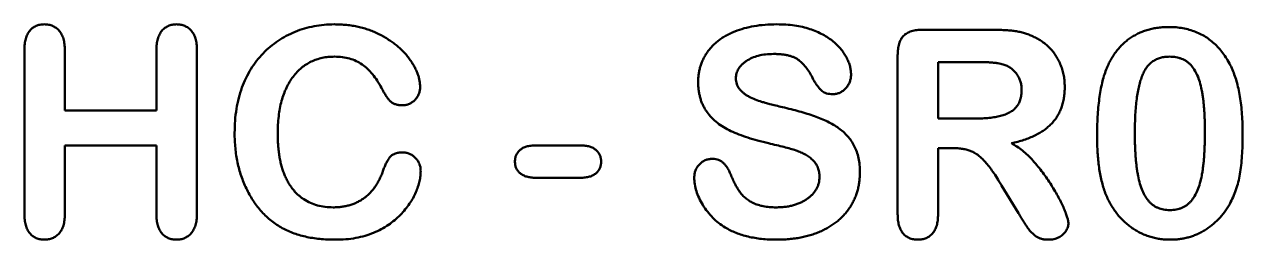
# Model space of a CAD drawing. Header units: millimetres. Extents: x -232 to 1390, y -69 to 653.
# Drawn here: x 163.56 to 170.9, y 508.13 to 509.43 of the extents above; entities that cross this region are included whole.
import ezdxf

# ---------------------------------------------------------------- set-up
doc = ezdxf.new("R2010")
doc.units = ezdxf.units.MM
doc.layers.add('Видимый контур (ГОСТ)', color=7, linetype='Continuous', lineweight=50)

msp = doc.modelspace()

# ---------------------------------------------------------------- linework, layer by layer
at = {"layer": 'Видимый контур (ГОСТ)'}
for p, q in [((168.9735, 509.4014), (169.3787, 509.4014)), ((163.5557, 508.289), (163.5557, 509.2795)), ((163.7994, 509.278), (163.7994, 508.9139)), ((164.3519, 508.9139), (164.3519, 509.278)), ((164.5957, 509.2795), (164.5957, 508.289)), ((168.8207, 508.2878), (168.8207, 509.2468)), ((169.0644, 509.2064), (169.0644, 508.8651)), ((169.296, 509.2064), (169.0644, 509.2064)), ((163.7994, 508.9139), (164.3519, 508.9139)), ((169.0644, 508.8651), (169.2891, 508.8651)), ((163.7994, 508.7026), (163.7994, 508.2867)), ((164.3519, 508.7026), (163.7994, 508.7026)), ((164.3519, 508.2867), (164.3519, 508.7026)), ((166.6386, 508.7026), (166.9077, 508.7026)), ((169.0644, 508.6864), (169.0644, 508.2872)), ((169.1523, 508.6864), (169.0644, 508.6864)), ((166.9077, 508.5076), (166.6386, 508.5076)), ((169.5486, 508.2941), (169.4465, 508.4619))]:
    msp.add_line(p, q, dxfattribs=at)
for points, knots in [([(163.5557, 509.2795), (163.556, 509.2916), (163.5566, 509.3143), (163.5627, 509.346), (163.5724, 509.3732), (163.5867, 509.3956), (163.605, 509.4126), (163.626, 509.4253), (163.6503, 509.4324), (163.6674, 509.4334), (163.6763, 509.4339)], [0, 0, 0, 0, 0.162694, 0.307172, 0.434229, 0.551624, 0.661678, 0.769383, 0.880484, 1, 1, 1, 1]), ([(163.6763, 509.4339), (163.685, 509.4334), (163.702, 509.4324), (163.7263, 509.4252), (163.7477, 509.4127), (163.7665, 509.3955), (163.7817, 509.3732), (163.7922, 509.3457), (163.7985, 509.3134), (163.7991, 509.2903), (163.7994, 509.278)], [0, 0, 0, 0, 0.116909, 0.226633, 0.334951, 0.445295, 0.563118, 0.691927, 0.83594, 1, 1, 1, 1]), ([(164.3519, 509.278), (164.3522, 509.2902), (164.3528, 509.3132), (164.3591, 509.3453), (164.3695, 509.3727), (164.384, 509.3953), (164.4024, 509.4126), (164.4234, 509.4252), (164.4473, 509.4324), (164.4639, 509.4334), (164.4725, 509.4339)], [0, 0, 0, 0, 0.164467, 0.309836, 0.438379, 0.556989, 0.668314, 0.775684, 0.884259, 1, 1, 1, 1]), ([(164.4725, 509.4339), (164.4813, 509.4335), (164.4984, 509.4329), (164.5224, 509.425), (164.5442, 509.4133), (164.5626, 509.396), (164.578, 509.374), (164.5884, 509.3467), (164.5948, 509.3147), (164.5953, 509.2917), (164.5957, 509.2795)], [0, 0, 0, 0, 0.117404, 0.228023, 0.335778, 0.446688, 0.56418, 0.692595, 0.836233, 1, 1, 1, 1]), ([(164.8232, 508.7783), (164.8237, 508.8031), (164.8246, 508.8516), (164.8333, 508.9221), (164.8467, 508.9889), (164.8664, 509.0514), (164.891, 509.1098), (164.9206, 509.164), (164.955, 509.2138), (164.9941, 509.259), (165.0374, 509.2995), (165.0843, 509.335), (165.1348, 509.365), (165.1883, 509.3903), (165.2446, 509.4096), (165.3029, 509.4237), (165.363, 509.4323), (165.4036, 509.4334), (165.4242, 509.4339)], [0, 0, 0, 0, 0.074503, 0.145386, 0.21311, 0.278608, 0.341801, 0.403207, 0.463471, 0.523279, 0.582424, 0.641019, 0.69937, 0.758592, 0.818299, 0.877895, 0.938445, 1, 1, 1, 1]), ([(165.4242, 509.4339), (165.4367, 509.4337), (165.4614, 509.4333), (165.498, 509.4303), (165.5337, 509.426), (165.5682, 509.4189), (165.6018, 509.4108), (165.6342, 509.4001), (165.6657, 509.3881), (165.6958, 509.3738), (165.7246, 509.3581), (165.7518, 509.3416), (165.7773, 509.3244), (165.801, 509.306), (165.8231, 509.2869), (165.8431, 509.2666), (165.8619, 509.2458), (165.8784, 509.224), (165.8934, 509.2021), (165.9061, 509.1801), (165.9171, 509.1585), (165.9263, 509.1373), (165.9332, 509.1163), (165.938, 509.0957), (165.9413, 509.0753), (165.9417, 509.0618), (165.9419, 509.0551)], [0, 0, 0, 0, 0.053526, 0.105739, 0.15677, 0.206898, 0.25609, 0.304338, 0.352409, 0.399958, 0.446873, 0.492136, 0.535856, 0.578377, 0.620142, 0.660534, 0.700225, 0.739418, 0.777422, 0.813386, 0.847825, 0.880865, 0.912077, 0.942156, 0.971402, 1, 1, 1, 1]), ([(167.6182, 509.085), (167.6182, 509.0935), (167.6184, 509.1102), (167.6215, 509.135), (167.6255, 509.1591), (167.6322, 509.1823), (167.6399, 509.205), (167.6496, 509.2269), (167.6614, 509.2479), (167.6745, 509.2684), (167.6896, 509.2876), (167.7061, 509.306), (167.7243, 509.3233), (167.7444, 509.3389), (167.7653, 509.3542), (167.7885, 509.3675), (167.813, 509.3798), (167.8481, 509.3955), (167.8956, 509.411), (167.9567, 509.4245), (168.0225, 509.4323), (168.068, 509.4333), (168.0914, 509.4339)], [0, 0, 0, 0, 0.038473, 0.076014, 0.113128, 0.149419, 0.185661, 0.221818, 0.25831, 0.295003, 0.332003, 0.369305, 0.407389, 0.445707, 0.484867, 0.525033, 0.566824, 0.609697, 0.699322, 0.793464, 0.893394, 1, 1, 1, 1]), ([(168.0914, 509.4339), (168.1102, 509.4336), (168.1463, 509.433), (168.1986, 509.4276), (168.247, 509.4189), (168.2914, 509.4064), (168.3319, 509.3907), (168.3691, 509.3731), (168.4026, 509.353), (168.4323, 509.3306), (168.4585, 509.3069), (168.4805, 509.2821), (168.4995, 509.2572), (168.5141, 509.2314), (168.5257, 509.2057), (168.5338, 509.1801), (168.539, 509.1548), (168.5396, 509.138), (168.5398, 509.1297)], [0, 0, 0, 0, 0.093863, 0.181342, 0.263355, 0.340092, 0.412385, 0.481118, 0.546058, 0.608206, 0.667401, 0.722714, 0.774589, 0.824031, 0.870969, 0.915944, 0.958321, 1, 1, 1, 1]), ([(168.8207, 509.2468), (168.821, 509.2594), (168.8217, 509.2831), (168.8285, 509.316), (168.8395, 509.3435), (168.8558, 509.3657), (168.8777, 509.3823), (168.9049, 509.3936), (168.9375, 509.4003), (168.9609, 509.401), (168.9735, 509.4014)], [0, 0, 0, 0, 0.150567, 0.28252, 0.397354, 0.501854, 0.606159, 0.72046, 0.850439, 1, 1, 1, 1]), ([(169.3787, 509.4014), (169.3922, 509.4013), (169.4181, 509.401), (169.4555, 509.3999), (169.4899, 509.3976), (169.5216, 509.3944), (169.551, 509.3897), (169.5786, 509.3829), (169.6049, 509.3748), (169.6215, 509.3674), (169.6296, 509.3638)], [0, 0, 0, 0, 0.157877, 0.303912, 0.439236, 0.562038, 0.677765, 0.788058, 0.895443, 1, 1, 1, 1]), ([(170.0777, 509.1609), (170.0821, 509.1712), (170.0906, 509.1912), (170.1055, 509.2198), (170.1217, 509.2465), (170.1396, 509.2714), (170.1585, 509.2947), (170.1793, 509.3158), (170.2013, 509.3351), (170.2248, 509.3525), (170.2498, 509.3676), (170.2756, 509.3812), (170.3028, 509.3925), (170.3312, 509.4014), (170.3607, 509.409), (170.3914, 509.4139), (170.4232, 509.4171), (170.4448, 509.4174), (170.4558, 509.4176)], [0, 0, 0, 0, 0.068194, 0.13376, 0.197684, 0.26029, 0.321592, 0.38188, 0.441932, 0.501404, 0.561138, 0.620893, 0.680555, 0.741711, 0.803868, 0.86711, 0.932389, 1, 1, 1, 1]), ([(170.4558, 509.4176), (170.4702, 509.4173), (170.4984, 509.4166), (170.5398, 509.4113), (170.579, 509.402), (170.6164, 509.3897), (170.6515, 509.3736), (170.6844, 509.3542), (170.7151, 509.3314), (170.7436, 509.3055), (170.7699, 509.2759), (170.7942, 509.2433), (170.8163, 509.2073), (170.8289, 509.1817), (170.8354, 509.1686)], [0, 0, 0, 0, 0.089524, 0.175477, 0.258691, 0.339722, 0.419542, 0.498322, 0.576932, 0.656639, 0.73787, 0.822479, 0.90893, 1, 1, 1, 1]), ([(169.6296, 509.3638), (169.6393, 509.3594), (169.6587, 509.3507), (169.6861, 509.3342), (169.7117, 509.3152), (169.7353, 509.2935), (169.757, 509.2699), (169.7755, 509.2437), (169.7916, 509.216), (169.8048, 509.1864), (169.8151, 509.1555), (169.8229, 509.1236), (169.8272, 509.0907), (169.8278, 509.0685), (169.8282, 509.0573)], [0, 0, 0, 0, 0.082592, 0.164226, 0.246594, 0.329087, 0.412065, 0.49419, 0.576621, 0.659854, 0.744124, 0.828291, 0.913484, 1, 1, 1, 1]), ([(165.4259, 509.2389), (165.4132, 509.2386), (165.3882, 509.2381), (165.3518, 509.2319), (165.3173, 509.2227), (165.2849, 509.2092), (165.2543, 509.1923), (165.2259, 509.1712), (165.1997, 509.1463), (165.1753, 509.1179), (165.1535, 509.0859), (165.1347, 509.0505), (165.1185, 509.0122), (165.1059, 508.9705), (165.0952, 508.9258), (165.0885, 508.8777), (165.084, 508.8266), (165.0834, 508.7915), (165.0832, 508.7735)], [0, 0, 0, 0, 0.058545, 0.115014, 0.169589, 0.222732, 0.276316, 0.33012, 0.385282, 0.442794, 0.50227, 0.563321, 0.626751, 0.693711, 0.763787, 0.838278, 0.916923, 1, 1, 1, 1]), ([(165.7088, 509.0497), (165.7005, 509.0647), (165.6844, 509.0937), (165.6561, 509.1325), (165.6255, 509.1653), (165.5927, 509.1927), (165.5563, 509.2137), (165.5162, 509.2285), (165.4723, 509.2372), (165.4417, 509.2383), (165.4259, 509.2389)], [0, 0, 0, 0, 0.142576, 0.275057, 0.398556, 0.515088, 0.628936, 0.746086, 0.868806, 1, 1, 1, 1]), ([(168.0724, 509.2551), (168.0562, 509.2546), (168.0253, 509.2536), (167.9812, 509.2458), (167.9421, 509.2324), (167.9133, 509.2166), (167.8936, 509.2015), (167.8806, 509.1901), (167.87, 509.1779), (167.8612, 509.165), (167.8543, 509.1517), (167.849, 509.1379), (167.8463, 509.1234), (167.8459, 509.1135), (167.8457, 509.1086)], [0, 0, 0, 0, 0.162828, 0.310737, 0.447742, 0.577279, 0.639239, 0.69649, 0.750774, 0.802235, 0.852102, 0.901112, 0.950519, 1, 1, 1, 1]), ([(168.3167, 509.0926), (168.3107, 509.1049), (168.2992, 509.1284), (168.2788, 509.1607), (168.2563, 509.1885), (168.2362, 509.2089), (168.2184, 509.2229), (168.2029, 509.2315), (168.1857, 509.2387), (168.1667, 509.245), (168.1457, 509.2494), (168.1229, 509.2526), (168.0982, 509.2547), (168.0812, 509.255), (168.0724, 509.2551)], [0, 0, 0, 0, 0.128994, 0.248906, 0.361457, 0.467694, 0.520402, 0.575809, 0.635203, 0.697705, 0.765154, 0.838213, 0.916409, 1, 1, 1, 1]), ([(170.4596, 509.2389), (170.4502, 509.2386), (170.4319, 509.238), (170.4057, 509.2324), (170.3815, 509.224), (170.3597, 509.2112), (170.3401, 509.1953), (170.3229, 509.1757), (170.3082, 509.1525), (170.2954, 509.1258), (170.2851, 509.0953), (170.2756, 509.0614), (170.2679, 509.0236), (170.2616, 508.982), (170.2566, 508.9367), (170.2531, 508.8874), (170.2511, 508.8345), (170.2508, 508.7979), (170.2507, 508.7791)], [0, 0, 0, 0, 0.050045, 0.096903, 0.141881, 0.186027, 0.23016, 0.275748, 0.323925, 0.375847, 0.43263, 0.494747, 0.563226, 0.637427, 0.71847, 0.80554, 0.89965, 1, 1, 1, 1]), ([(170.6732, 508.7859), (170.6731, 508.7985), (170.6731, 508.8232), (170.672, 508.8592), (170.6705, 508.8936), (170.6686, 508.9262), (170.6656, 508.9571), (170.6625, 508.9862), (170.6583, 509.0135), (170.6526, 509.0467), (170.6433, 509.0845), (170.6289, 509.1253), (170.6105, 509.1599), (170.5926, 509.1846), (170.5758, 509.2005), (170.5627, 509.211), (170.5483, 509.2197), (170.5326, 509.2265), (170.516, 509.2321), (170.4982, 509.2362), (170.4793, 509.2385), (170.4663, 509.2387), (170.4596, 509.2389)], [0, 0, 0, 0, 0.067382, 0.131623, 0.192733, 0.251182, 0.306126, 0.358463, 0.407388, 0.453782, 0.538565, 0.615102, 0.684292, 0.747242, 0.777307, 0.807252, 0.836879, 0.867046, 0.898507, 0.930538, 0.964249, 1, 1, 1, 1]), ([(169.4694, 509.1878), (169.4653, 509.1894), (169.4563, 509.1926), (169.4412, 509.1964), (169.4234, 509.1992), (169.4031, 509.2021), (169.3801, 509.2041), (169.3545, 509.2052), (169.3261, 509.2064), (169.3063, 509.2064), (169.296, 509.2064)], [0, 0, 0, 0, 0.075159, 0.163378, 0.266297, 0.383318, 0.514253, 0.660795, 0.8232, 1, 1, 1, 1]), ([(169.5682, 509.0378), (169.5679, 509.0462), (169.5675, 509.0627), (169.5621, 509.0864), (169.554, 509.1087), (169.5425, 509.1292), (169.5284, 509.148), (169.5109, 509.1636), (169.4916, 509.1778), (169.4769, 509.1845), (169.4694, 509.1878)], [0, 0, 0, 0, 0.131838, 0.258286, 0.38026, 0.50343, 0.62573, 0.747072, 0.871, 1, 1, 1, 1]), ([(170.0232, 508.7544), (170.0233, 508.7753), (170.0235, 508.8158), (170.0262, 508.8751), (170.0301, 508.9312), (170.0359, 508.9839), (170.0434, 509.0333), (170.0528, 509.0792), (170.0636, 509.1216), (170.0731, 509.1481), (170.0777, 509.1609)], [0, 0, 0, 0, 0.151535, 0.295183, 0.431665, 0.560563, 0.681478, 0.79527, 0.901048, 1, 1, 1, 1]), ([(170.8354, 509.1686), (170.8407, 509.1563), (170.8516, 509.1308), (170.8644, 509.0898), (170.8761, 509.0453), (170.8849, 508.997), (170.8921, 508.9452), (170.897, 508.8897), (170.9001, 508.8305), (170.9005, 508.7898), (170.9007, 508.7689)], [0, 0, 0, 0, 0.098269, 0.203598, 0.31609, 0.43648, 0.564055, 0.700961, 0.846209, 1, 1, 1, 1]), ([(168.0414, 508.7158), (168.0198, 508.7212), (167.9782, 508.7315), (167.9188, 508.7487), (167.8652, 508.7683), (167.8164, 508.7882), (167.7727, 508.8114), (167.7338, 508.8382), (167.6999, 508.8691), (167.6754, 508.8981), (167.6588, 508.9231), (167.6478, 508.943), (167.6386, 508.9639), (167.6313, 508.9861), (167.6255, 509.0093), (167.6211, 509.0335), (167.6185, 509.0589), (167.6183, 509.0762), (167.6182, 509.085)], [0, 0, 0, 0, 0.108536, 0.20876, 0.301259, 0.386286, 0.465814, 0.54167, 0.615829, 0.689021, 0.725627, 0.762362, 0.799298, 0.837121, 0.875834, 0.915638, 0.957088, 1, 1, 1, 1]), ([(167.8457, 509.1086), (167.8459, 509.1026), (167.8463, 509.0907), (167.8505, 509.0736), (167.8572, 509.0579), (167.8665, 509.0434), (167.8783, 509.0302), (167.8922, 509.0181), (167.9076, 509.0065), (167.9312, 508.9933), (167.9619, 508.9788), (167.9951, 508.9679), (168.0246, 508.9594), (168.0531, 508.9523), (168.0876, 508.9432), (168.1127, 508.9372), (168.1262, 508.9339)], [0, 0, 0, 0, 0.050757, 0.099879, 0.147166, 0.194641, 0.24415, 0.295673, 0.349729, 0.406605, 0.523053, 0.63536, 0.699912, 0.782416, 0.88256, 1, 1, 1, 1]), ([(168.4299, 509.0124), (168.4232, 509.0127), (168.4106, 509.0132), (168.3927, 509.0162), (168.3775, 509.0224), (168.3643, 509.031), (168.3528, 509.0425), (168.341, 509.0565), (168.3287, 509.0734), (168.3208, 509.086), (168.3167, 509.0926)], [0, 0, 0, 0, 0.13638, 0.25735, 0.367088, 0.467917, 0.575151, 0.697366, 0.840376, 1, 1, 1, 1]), ([(168.5398, 509.1297), (168.5394, 509.1223), (168.5387, 509.1077), (168.5325, 509.0864), (168.5224, 509.0664), (168.5089, 509.048), (168.4924, 509.0324), (168.4735, 509.0205), (168.4523, 509.0137), (168.4375, 509.0128), (168.4299, 509.0124)], [0, 0, 0, 0, 0.124566, 0.245991, 0.370328, 0.499791, 0.6289, 0.751168, 0.872459, 1, 1, 1, 1]), ([(165.8365, 508.9451), (165.8289, 508.9454), (165.8144, 508.9459), (165.7941, 508.9501), (165.7767, 508.9575), (165.7624, 508.9686), (165.7496, 508.9833), (165.7366, 509.0016), (165.7225, 509.0241), (165.7136, 509.0408), (165.7088, 509.0497)], [0, 0, 0, 0, 0.12953, 0.245575, 0.349099, 0.446464, 0.551177, 0.678718, 0.827741, 1, 1, 1, 1]), ([(165.9419, 509.0551), (165.9414, 509.048), (165.9406, 509.0341), (165.9349, 509.0137), (165.9246, 508.9951), (165.9114, 508.978), (165.8954, 508.9636), (165.8773, 508.9529), (165.8574, 508.9461), (165.8436, 508.9455), (165.8365, 508.9451)], [0, 0, 0, 0, 0.12565, 0.247772, 0.372489, 0.502404, 0.631547, 0.75379, 0.87435, 1, 1, 1, 1]), ([(169.2891, 508.8651), (169.3036, 508.8654), (169.3315, 508.8658), (169.3714, 508.8683), (169.4078, 508.8735), (169.4406, 508.8801), (169.4699, 508.8891), (169.4956, 508.9011), (169.5178, 508.9158), (169.5362, 508.9336), (169.5509, 508.9547), (169.561, 508.9793), (169.5672, 509.0074), (169.5678, 509.0273), (169.5682, 509.0378)], [0, 0, 0, 0, 0.116056, 0.22352, 0.320818, 0.410242, 0.491357, 0.566328, 0.63671, 0.703885, 0.7707, 0.840639, 0.916367, 1, 1, 1, 1]), ([(169.8282, 509.0573), (169.8279, 509.046), (169.8275, 509.0238), (169.8235, 508.9915), (169.8175, 508.9608), (169.809, 508.9317), (169.7973, 508.9047), (169.7838, 508.8792), (169.7675, 508.8555), (169.7487, 508.8337), (169.7271, 508.8137), (169.7035, 508.7946), (169.6769, 508.7777), (169.6478, 508.7622), (169.6161, 508.7483), (169.582, 508.7356), (169.5452, 508.7246), (169.5196, 508.7188), (169.5065, 508.7158)], [0, 0, 0, 0, 0.065942, 0.12883, 0.189011, 0.247512, 0.304142, 0.36003, 0.414863, 0.470656, 0.527363, 0.585808, 0.646646, 0.710228, 0.776936, 0.847731, 0.921635, 1, 1, 1, 1]), ([(168.1262, 508.9339), (168.1435, 508.9298), (168.1773, 508.9217), (168.2267, 508.9085), (168.2735, 508.8945), (168.3179, 508.8801), (168.3595, 508.8647), (168.3977, 508.847), (168.4329, 508.8284), (168.465, 508.8078), (168.4936, 508.7847), (168.5194, 508.7593), (168.5412, 508.7306), (168.5601, 508.6993), (168.5752, 508.6645), (168.5858, 508.626), (168.5922, 508.5839), (168.5928, 508.5545), (168.5932, 508.5394)], [0, 0, 0, 0, 0.079214, 0.154962, 0.227752, 0.296806, 0.362929, 0.425199, 0.484255, 0.54043, 0.594618, 0.647954, 0.70121, 0.754829, 0.810739, 0.869486, 0.932424, 1, 1, 1, 1]), ([(164.9796, 508.3098), (164.9714, 508.32), (164.955, 508.3403), (164.9326, 508.3727), (164.9124, 508.4072), (164.8935, 508.443), (164.877, 508.4805), (164.8626, 508.5193), (164.8503, 508.5593), (164.8406, 508.6007), (164.8324, 508.6433), (164.8275, 508.6872), (164.8235, 508.7323), (164.8233, 508.7628), (164.8232, 508.7783)], [0, 0, 0, 0, 0.077465, 0.155269, 0.234288, 0.314919, 0.395855, 0.478071, 0.560741, 0.645137, 0.730667, 0.818421, 0.907828, 1, 1, 1, 1]), ([(165.0832, 508.7735), (165.0833, 508.7613), (165.0837, 508.7375), (165.0854, 508.7025), (165.0887, 508.6691), (165.0933, 508.6373), (165.0987, 508.607), (165.1059, 508.5783), (165.1143, 508.5512), (165.1238, 508.5256), (165.135, 508.5017), (165.1464, 508.479), (165.1595, 508.4581), (165.1736, 508.4389), (165.1888, 508.4211), (165.2049, 508.4049), (165.2223, 508.3904), (165.2467, 508.3731), (165.2798, 508.3552), (165.3228, 508.3399), (165.369, 508.3305), (165.4009, 508.3294), (165.4173, 508.3289)], [0, 0, 0, 0, 0.058078, 0.113393, 0.166877, 0.2178, 0.266598, 0.313541, 0.358307, 0.40182, 0.443502, 0.483899, 0.522838, 0.560904, 0.597511, 0.634008, 0.669786, 0.705365, 0.776453, 0.848007, 0.922026, 1, 1, 1, 1]), ([(168.3494, 508.5122), (168.3489, 508.5222), (168.3481, 508.5414), (168.3404, 508.5686), (168.3282, 508.5931), (168.3103, 508.614), (168.2891, 508.6323), (168.2647, 508.6479), (168.2377, 508.6618), (168.2072, 508.6732), (168.1728, 508.6835), (168.1337, 508.6941), (168.0893, 508.7049), (168.0579, 508.7121), (168.0414, 508.7158)], [0, 0, 0, 0, 0.074077, 0.142795, 0.209377, 0.276578, 0.345892, 0.417455, 0.492501, 0.57158, 0.659377, 0.760074, 0.873754, 1, 1, 1, 1]), ([(169.5065, 508.7158), (169.5179, 508.7095), (169.5411, 508.6965), (169.5739, 508.6718), (169.6062, 508.6435), (169.6371, 508.6109), (169.6669, 508.5759), (169.6955, 508.5394), (169.7226, 508.502), (169.7474, 508.4637), (169.7702, 508.4259), (169.7906, 508.3895), (169.8081, 508.355), (169.823, 508.3229), (169.8348, 508.2943), (169.8432, 508.2701), (169.8489, 508.2508), (169.85, 508.2394), (169.8505, 508.2347)], [0, 0, 0, 0, 0.064693, 0.131913, 0.202961, 0.277445, 0.35422, 0.431022, 0.507064, 0.583175, 0.657148, 0.725899, 0.789886, 0.849024, 0.90115, 0.943347, 0.976321, 1, 1, 1, 1]), ([(170.0727, 508.415), (170.0685, 508.4269), (170.0601, 508.4512), (170.0502, 508.4893), (170.0415, 508.5291), (170.0348, 508.5708), (170.0293, 508.6143), (170.026, 508.6594), (170.0235, 508.7063), (170.0233, 508.7382), (170.0232, 508.7544)], [0, 0, 0, 0, 0.110163, 0.223786, 0.342097, 0.464509, 0.591396, 0.722897, 0.858575, 1, 1, 1, 1]), ([(170.2507, 508.7791), (170.2507, 508.7661), (170.2507, 508.7408), (170.2518, 508.7037), (170.2533, 508.6684), (170.2553, 508.6349), (170.2581, 508.6032), (170.2613, 508.5732), (170.2655, 508.5452), (170.2712, 508.5109), (170.2804, 508.472), (170.2949, 508.4301), (170.3133, 508.3945), (170.3312, 508.3689), (170.3479, 508.3524), (170.3609, 508.3415), (170.3752, 508.3327), (170.3904, 508.3253), (170.4067, 508.3196), (170.424, 508.3157), (170.4424, 508.313), (170.455, 508.3127), (170.4614, 508.3126)], [0, 0, 0, 0, 0.068045, 0.132999, 0.194874, 0.253685, 0.309491, 0.362286, 0.411721, 0.45866, 0.544631, 0.621573, 0.691191, 0.754525, 0.784714, 0.814097, 0.843466, 0.873103, 0.902779, 0.933847, 0.966174, 1, 1, 1, 1]), ([(170.4614, 508.3126), (170.4681, 508.3128), (170.4811, 508.313), (170.5, 508.3155), (170.5177, 508.32), (170.5346, 508.3256), (170.55, 508.3337), (170.5646, 508.3428), (170.5777, 508.3542), (170.5943, 508.3714), (170.6123, 508.3974), (170.6304, 508.4336), (170.6447, 508.4756), (170.6534, 508.5145), (170.6589, 508.5485), (170.6627, 508.5766), (170.6659, 508.6067), (170.6688, 508.6388), (170.6708, 508.6727), (170.6719, 508.7087), (170.6731, 508.7466), (170.6731, 508.7726), (170.6732, 508.7859)], [0, 0, 0, 0, 0.034685, 0.067446, 0.098623, 0.129287, 0.159307, 0.188515, 0.2184, 0.248809, 0.312356, 0.381617, 0.457791, 0.541974, 0.587775, 0.636482, 0.689001, 0.744491, 0.803386, 0.865285, 0.931118, 1, 1, 1, 1]), ([(170.9007, 508.7689), (170.9005, 508.7466), (170.9001, 508.7034), (170.8972, 508.6413), (170.8918, 508.584), (170.8845, 508.5312), (170.8748, 508.4816), (170.861, 508.4351), (170.8441, 508.3906), (170.8298, 508.3628), (170.8227, 508.3489)], [0, 0, 0, 0, 0.15528, 0.299542, 0.432443, 0.554789, 0.670014, 0.782791, 0.891899, 1, 1, 1, 1]), ([(165.7174, 508.5467), (165.7202, 508.5548), (165.7255, 508.5704), (165.7351, 508.5923), (165.7457, 508.6117), (165.7567, 508.6294), (165.771, 508.6441), (165.7892, 508.6541), (165.8109, 508.66), (165.8265, 508.6606), (165.8347, 508.661)], [0, 0, 0, 0, 0.143465, 0.277148, 0.399929, 0.515867, 0.62646, 0.739154, 0.861614, 1, 1, 1, 1]), ([(165.8347, 508.661), (165.842, 508.6606), (165.8565, 508.6599), (165.8771, 508.6534), (165.8964, 508.6435), (165.9131, 508.6291), (165.9275, 508.6123), (165.9376, 508.5927), (165.9441, 508.5713), (165.9448, 508.5563), (165.9452, 508.5485)], [0, 0, 0, 0, 0.12502, 0.245917, 0.366995, 0.49339, 0.619785, 0.7441, 0.867772, 1, 1, 1, 1]), ([(166.5132, 508.6046), (166.5135, 508.6116), (166.5143, 508.6252), (166.5203, 508.6444), (166.5303, 508.6614), (166.5439, 508.6764), (166.5619, 508.6886), (166.5841, 508.6966), (166.6101, 508.7018), (166.6287, 508.7023), (166.6386, 508.7026)], [0, 0, 0, 0, 0.116282, 0.225651, 0.331917, 0.442806, 0.560636, 0.690643, 0.834575, 1, 1, 1, 1]), ([(166.9077, 508.7026), (166.9177, 508.7023), (166.9362, 508.7018), (166.9621, 508.6967), (166.9842, 508.6885), (167.0022, 508.6763), (167.016, 508.6614), (167.026, 508.6444), (167.032, 508.6252), (167.0328, 508.6116), (167.0332, 508.6046)], [0, 0, 0, 0, 0.165485, 0.309468, 0.438205, 0.556077, 0.667964, 0.774268, 0.883677, 1, 1, 1, 1]), ([(169.4465, 508.4619), (169.4378, 508.4765), (169.4214, 508.504), (169.3965, 508.542), (169.373, 508.5745), (169.3508, 508.6019), (169.3291, 508.6245), (169.3076, 508.6433), (169.2855, 508.6578), (169.2631, 508.6692), (169.2391, 508.6772), (169.2126, 508.6822), (169.1834, 508.686), (169.1629, 508.6863), (169.1523, 508.6864)], [0, 0, 0, 0, 0.129103, 0.244143, 0.346202, 0.43466, 0.512669, 0.584945, 0.651498, 0.713521, 0.776145, 0.843953, 0.918682, 1, 1, 1, 1]), ([(166.6386, 508.5076), (166.6289, 508.5079), (166.6107, 508.5085), (166.5851, 508.5137), (166.563, 508.5218), (166.545, 508.534), (166.5307, 508.5486), (166.5206, 508.5656), (166.5142, 508.5845), (166.5135, 508.5978), (166.5132, 508.6046)], [0, 0, 0, 0, 0.162476, 0.306153, 0.435862, 0.555804, 0.668482, 0.776315, 0.885629, 1, 1, 1, 1]), ([(167.0332, 508.6046), (167.0327, 508.5978), (167.0319, 508.5846), (167.0263, 508.5655), (167.0163, 508.5487), (167.0026, 508.5339), (166.9847, 508.5218), (166.9625, 508.5136), (166.9365, 508.5085), (166.9177, 508.5079), (166.9077, 508.5076)], [0, 0, 0, 0, 0.113943, 0.221997, 0.328704, 0.439011, 0.55733, 0.686554, 0.832473, 1, 1, 1, 1]), ([(167.5943, 508.5087), (167.5947, 508.5162), (167.5954, 508.531), (167.6015, 508.5523), (167.6114, 508.5717), (167.6247, 508.5892), (167.6414, 508.6036), (167.6606, 508.6142), (167.682, 508.6209), (167.697, 508.6216), (167.7047, 508.6219)], [0, 0, 0, 0, 0.128668, 0.251297, 0.372361, 0.497641, 0.62321, 0.745025, 0.868463, 1, 1, 1, 1]), ([(167.7047, 508.6219), (167.711, 508.6217), (167.7233, 508.6212), (167.7407, 508.616), (167.7568, 508.6082), (167.7712, 508.5965), (167.7844, 508.5819), (167.7964, 508.5643), (167.8076, 508.5437), (167.8136, 508.5285), (167.8167, 508.5206)], [0, 0, 0, 0, 0.116502, 0.225785, 0.33456, 0.446316, 0.567389, 0.697103, 0.841751, 1, 1, 1, 1]), ([(165.4173, 508.3289), (165.4263, 508.329), (165.4439, 508.3292), (165.4698, 508.3321), (165.4946, 508.3365), (165.5185, 508.3421), (165.5412, 508.3501), (165.5628, 508.3598), (165.5835, 508.371), (165.6031, 508.3839), (165.6214, 508.3988), (165.6387, 508.4151), (165.6551, 508.4328), (165.6697, 508.4526), (165.6836, 508.4737), (165.6962, 508.4966), (165.7077, 508.521), (165.7141, 508.5381), (165.7174, 508.5467)], [0, 0, 0, 0, 0.067525, 0.132852, 0.195561, 0.257183, 0.317195, 0.376483, 0.43518, 0.493991, 0.552864, 0.612327, 0.672723, 0.734108, 0.797161, 0.862721, 0.930233, 1, 1, 1, 1]), ([(165.9452, 508.5485), (165.9448, 508.5384), (165.9441, 508.5176), (165.9381, 508.4859), (165.9289, 508.4529), (165.9159, 508.419), (165.8993, 508.3844), (165.878, 508.3503), (165.8524, 508.3165), (165.8229, 508.283), (165.789, 508.2513), (165.7505, 508.2223), (165.7075, 508.1969), (165.6604, 508.1744), (165.609, 508.1559), (165.5532, 508.1432), (165.4935, 508.1352), (165.4522, 508.1343), (165.431, 508.1339)], [0, 0, 0, 0, 0.041486, 0.085658, 0.132268, 0.182166, 0.234776, 0.289633, 0.347544, 0.408931, 0.472706, 0.538065, 0.606584, 0.677881, 0.752514, 0.830431, 0.912925, 1, 1, 1, 1]), ([(167.7812, 508.2073), (167.7677, 508.2162), (167.741, 508.2338), (167.7052, 508.2662), (167.6731, 508.3026), (167.6456, 508.3425), (167.6231, 508.3842), (167.6066, 508.426), (167.5964, 508.4675), (167.595, 508.4951), (167.5943, 508.5087)], [0, 0, 0, 0, 0.131043, 0.260279, 0.391518, 0.52465, 0.654348, 0.775571, 0.890149, 1, 1, 1, 1]), ([(167.8167, 508.5206), (167.8209, 508.511), (167.8289, 508.4925), (167.8417, 508.4661), (167.8555, 508.4426), (167.8696, 508.4209), (167.8854, 508.4011), (167.9046, 508.3839), (167.9262, 508.368), (167.9512, 508.3542), (167.9795, 508.3426), (168.012, 508.3347), (168.0484, 508.3295), (168.074, 508.3291), (168.0874, 508.3289)], [0, 0, 0, 0, 0.087469, 0.168827, 0.244952, 0.315433, 0.384861, 0.456001, 0.530475, 0.60906, 0.693845, 0.785867, 0.888077, 1, 1, 1, 1]), ([(168.0874, 508.3289), (168.0969, 508.329), (168.1154, 508.3292), (168.1426, 508.3319), (168.1684, 508.3358), (168.1927, 508.3417), (168.2157, 508.3491), (168.2375, 508.358), (168.2578, 508.3686), (168.2765, 508.381), (168.2935, 508.3945), (168.3086, 508.4086), (168.3211, 508.4239), (168.3313, 508.4401), (168.3397, 508.4568), (168.3451, 508.4746), (168.349, 508.4931), (168.3493, 508.5058), (168.3494, 508.5122)], [0, 0, 0, 0, 0.08002, 0.156772, 0.229806, 0.30031, 0.367843, 0.433496, 0.498027, 0.561415, 0.622428, 0.680525, 0.735852, 0.789149, 0.841535, 0.89326, 0.945645, 1, 1, 1, 1]), ([(168.5932, 508.5394), (168.5929, 508.5298), (168.5925, 508.5109), (168.5897, 508.4829), (168.5851, 508.4557), (168.5788, 508.4291), (168.5704, 508.4035), (168.5601, 508.3785), (168.5483, 508.354), (168.5342, 508.3307), (168.5186, 508.3082), (168.5011, 508.2869), (168.4821, 508.2668), (168.4613, 508.248), (168.4385, 508.2308), (168.4144, 508.2144), (168.3884, 508.1995), (168.3607, 508.1858), (168.3315, 508.1736), (168.301, 508.163), (168.2692, 508.1538), (168.236, 508.1465), (168.2015, 508.1409), (168.1657, 508.1369), (168.1285, 508.1342), (168.1032, 508.134), (168.0904, 508.1339)], [0, 0, 0, 0, 0.039542, 0.078202, 0.116147, 0.153553, 0.190711, 0.227728, 0.265108, 0.302592, 0.340524, 0.378048, 0.416142, 0.454769, 0.493938, 0.533997, 0.575205, 0.617745, 0.661324, 0.705785, 0.751276, 0.798197, 0.846031, 0.895657, 0.947183, 1, 1, 1, 1]), ([(170.4642, 508.1339), (170.4533, 508.1342), (170.432, 508.1347), (170.4003, 508.138), (170.3696, 508.1439), (170.3396, 508.152), (170.3107, 508.1628), (170.2823, 508.1753), (170.2551, 508.1908), (170.2288, 508.2082), (170.2037, 508.2278), (170.18, 508.2491), (170.1581, 508.2724), (170.1378, 508.2973), (170.1189, 508.3241), (170.1017, 508.3527), (170.0861, 508.3831), (170.0772, 508.4042), (170.0727, 508.415)], [0, 0, 0, 0, 0.063353, 0.125016, 0.185931, 0.245921, 0.306007, 0.366217, 0.426888, 0.488615, 0.550643, 0.612623, 0.674547, 0.737114, 0.800645, 0.86587, 0.932006, 1, 1, 1, 1]), ([(170.8227, 508.3489), (170.8126, 508.3325), (170.7927, 508.3002), (170.7567, 508.257), (170.7161, 508.2201), (170.6789, 508.1942), (170.6475, 508.1766), (170.6233, 508.1651), (170.5984, 508.1555), (170.5728, 508.1475), (170.5465, 508.1415), (170.5196, 508.1372), (170.4922, 508.1342), (170.4736, 508.134), (170.4642, 508.1339)], [0, 0, 0, 0, 0.1317, 0.258989, 0.382624, 0.505999, 0.567622, 0.628416, 0.689205, 0.749753, 0.811481, 0.872998, 0.935781, 1, 1, 1, 1]), ([(163.6763, 508.1339), (163.6675, 508.1344), (163.6507, 508.1353), (163.6266, 508.1426), (163.6056, 508.1553), (163.5873, 508.1727), (163.573, 508.1952), (163.5626, 508.2223), (163.5566, 508.2541), (163.556, 508.2769), (163.5557, 508.289)], [0, 0, 0, 0, 0.118267, 0.227078, 0.336249, 0.446987, 0.564273, 0.693096, 0.836317, 1, 1, 1, 1]), ([(163.7994, 508.2867), (163.7991, 508.2747), (163.7986, 508.252), (163.7919, 508.2204), (163.7815, 508.1933), (163.7658, 508.1717), (163.7471, 508.1547), (163.7258, 508.1424), (163.7018, 508.135), (163.6849, 508.1343), (163.6763, 508.1339)], [0, 0, 0, 0, 0.162749, 0.306608, 0.433893, 0.552017, 0.664631, 0.772784, 0.882828, 1, 1, 1, 1]), ([(164.4725, 508.1339), (164.4637, 508.1342), (164.4468, 508.1349), (164.423, 508.1428), (164.4017, 508.1547), (164.3836, 508.172), (164.3693, 508.1941), (164.3588, 508.2208), (164.3529, 508.2523), (164.3523, 508.2748), (164.3519, 508.2867)], [0, 0, 0, 0, 0.119138, 0.229192, 0.3381, 0.448959, 0.56625, 0.693993, 0.837266, 1, 1, 1, 1]), ([(164.5957, 508.289), (164.5954, 508.2768), (164.5949, 508.2538), (164.5881, 508.2219), (164.5777, 508.1944), (164.5621, 508.1722), (164.5435, 508.1549), (164.522, 508.1427), (164.4981, 508.1349), (164.4812, 508.1342), (164.4725, 508.1339)], [0, 0, 0, 0, 0.163642, 0.307398, 0.435714, 0.554696, 0.667124, 0.774365, 0.883816, 1, 1, 1, 1]), ([(165.431, 508.1339), (165.4148, 508.134), (165.3832, 508.1343), (165.3369, 508.1381), (165.2927, 508.1434), (165.2507, 508.1516), (165.2108, 508.1621), (165.1726, 508.1746), (165.1364, 508.1902), (165.102, 508.2083), (165.0691, 508.2291), (165.0378, 508.253), (165.0074, 508.2797), (164.989, 508.2997), (164.9796, 508.3098)], [0, 0, 0, 0, 0.09688, 0.189448, 0.278388, 0.363621, 0.445417, 0.525599, 0.603973, 0.681324, 0.75814, 0.837048, 0.917148, 1, 1, 1, 1]), ([(168.943, 508.1339), (168.9339, 508.1344), (168.9162, 508.1354), (168.8911, 508.1423), (168.8698, 508.1554), (168.8515, 508.1726), (168.8375, 508.1951), (168.8277, 508.2221), (168.8216, 508.2535), (168.821, 508.2759), (168.8207, 508.2878)], [0, 0, 0, 0, 0.123448, 0.237265, 0.345988, 0.456273, 0.57246, 0.698879, 0.840397, 1, 1, 1, 1]), ([(169.0644, 508.2872), (169.0641, 508.2749), (169.0635, 508.2519), (169.0572, 508.2199), (169.0467, 508.1928), (169.0318, 508.1709), (169.0133, 508.1544), (168.9922, 508.1424), (168.9684, 508.135), (168.9516, 508.1343), (168.943, 508.1339)], [0, 0, 0, 0, 0.166488, 0.311508, 0.440094, 0.557122, 0.666708, 0.7735, 0.88375, 1, 1, 1, 1]), ([(169.7279, 508.1339), (169.721, 508.1341), (169.7077, 508.1345), (169.6887, 508.1386), (169.6711, 508.1444), (169.6506, 508.1567), (169.6274, 508.1757), (169.6082, 508.1997), (169.5933, 508.2223), (169.58, 508.243), (169.5649, 508.2673), (169.5543, 508.2848), (169.5486, 508.2941)], [0, 0, 0, 0, 0.081205, 0.156758, 0.228915, 0.299287, 0.437913, 0.580765, 0.661526, 0.757841, 0.87112, 1, 1, 1, 1]), ([(168.0904, 508.1339), (168.0752, 508.1342), (168.0453, 508.1347), (168.0014, 508.1379), (167.9596, 508.1439), (167.9198, 508.1516), (167.882, 508.1619), (167.8464, 508.1748), (167.8125, 508.1893), (167.7916, 508.2013), (167.7812, 508.2073)], [0, 0, 0, 0, 0.142121, 0.279048, 0.409753, 0.535285, 0.657255, 0.774587, 0.888382, 1, 1, 1, 1]), ([(169.8505, 508.2347), (169.8497, 508.2263), (169.8479, 508.209), (169.8372, 508.1891), (169.8261, 508.1744), (169.8161, 508.1639), (169.8043, 508.1552), (169.7914, 508.1475), (169.7771, 508.1414), (169.7616, 508.1371), (169.7452, 508.1342), (169.7337, 508.134), (169.7279, 508.1339)], [0, 0, 0, 0, 0.142105, 0.295312, 0.376837, 0.45759, 0.54114, 0.626667, 0.714734, 0.804877, 0.900168, 1, 1, 1, 1])]:
    msp.add_open_spline(points, degree=3, knots=knots, dxfattribs=at)

doc.saveas('drawing.dxf')
